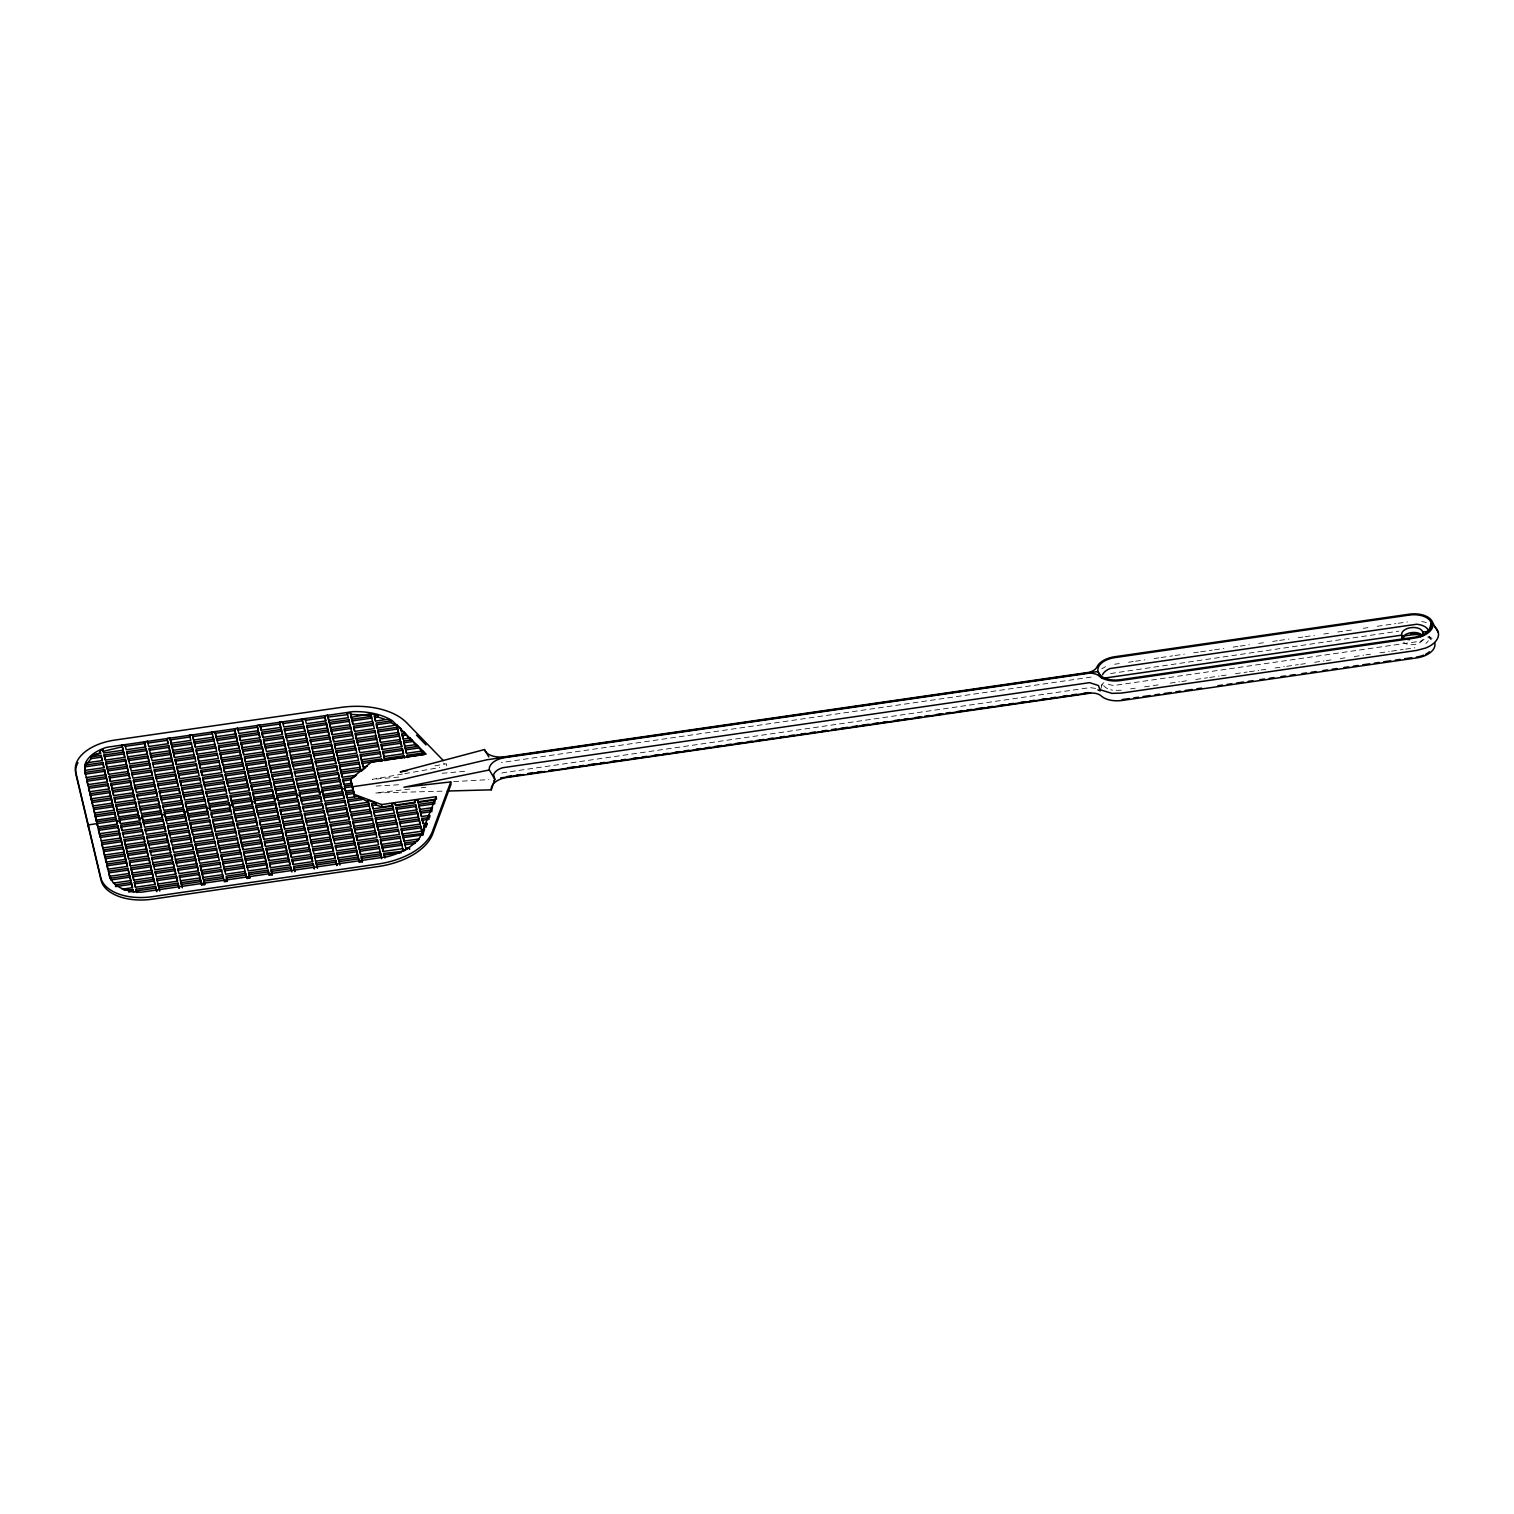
<?xml version="1.0" encoding="UTF-8"?>
<svg xmlns="http://www.w3.org/2000/svg" width="1514" height="1514" viewBox="0 0 1514 1514"><rect width="100%" height="100%" fill="white"/><g stroke="black" fill="none" stroke-linecap="round" stroke-linejoin="round"><path stroke-width="0.75" stroke-dasharray="5 3.75" d="M1100.621 689.362L1102.608 683.401A16.332 9.349 -5.7 0 0 1108.873 689.192M1101.795 668.809L1105.561 666.633M1091.159 677.08L501.342 762.545M1110.557 673.522L1398.86 631.111M434.915 765.838L446.46 763.813L446.706 766.292L443.526 762.999M402.459 774.051L372.179 779.369L400.169 776.928M404.787 773.654L439.722 767.522M1114.645 664.23L1119.281 663.567M1128.573 662.224L1133.229 661.542M1135.557 661.221L1144.849 659.877M1154.141 658.533L1158.797 657.852M1161.124 657.511L1172.744 655.846M1175.053 655.505L1184.364 654.162M1193.657 652.818L1198.293 652.156M1200.621 651.815L1212.241 650.131M1214.569 649.79L1223.861 648.446M1233.153 647.103L1237.809 646.44M1240.136 646.1L1249.429 644.756M1258.721 643.412L1263.376 642.75M1272.668 641.406L1277.324 640.725M1279.633 640.403L1288.944 639.059M1298.236 637.716L1302.873 637.034M1305.2 636.694L1314.493 635.35M1323.804 634.025L1328.44 633.344M1337.733 632L1354.008 629.654M1363.3 628.31L1367.956 627.629M1377.248 626.285L1395.832 623.617M1398.16 623.276L1407.471 621.932M1130.58 688.87L1135.235 688.189M1144.546 686.845L1160.86 684.498M1170.19 683.136L1179.52 681.792M1181.847 681.47L1186.503 680.789M1195.833 679.445L1207.472 677.761M1209.8 677.42L1219.13 676.077M1221.457 675.736L1226.113 675.074M1235.443 673.711L1247.101 672.027M1249.429 671.705L1258.74 670.342M1261.067 670.021L1265.742 669.339M1275.053 667.996L1284.383 666.652M1286.711 666.311L1298.369 664.627M1300.696 664.286L1305.352 663.624M1314.682 662.28L1323.993 660.918M1326.321 660.596L1330.976 659.915M1340.306 658.571L1344.962 657.89M1354.292 656.546L1363.603 655.202M1365.95 654.862L1370.605 654.199M1379.916 652.837L1389.246 651.493M1391.574 651.152L1403.232 649.468M1405.56 649.146L1414.871 647.803M409.764 789.078L375.396 792.995L442.637 791.16M421.233 787.772L425.812 787.261M442.145 773.276L467.807 771.042M376.134 786.05L401.967 784.574M453.651 781.621L488.89 779.615M1121.249 690.214L1114.569 690.422A16.332 9.349 -5.7 0 1 1110.633 689.759M1095.568 688.435L1090.08 687.602L503.083 772.708A14.875 8.516 -5.7 0 0 499.809 773.995M1431.222 639.703L1429.159 636.221A16.332 9.349 -5.7 0 1 1425.98 643.374M1422.952 639.476A10.636 6.094 -5.7 0 1 1414.114 644.567A10.636 6.094 -5.7 0 1 1403.535 642.296M1108.38 684.233A16.332 9.349 -5.7 0 0 1114.077 685.463L1420.719 641.16A16.332 9.349 -5.7 0 0 1424.087 639.438M1421.76 621.573A25.833 14.78 -5.7 0 1 1426.339 622.557M1428.705 636.334A21.272 12.169 -5.7 0 1 1432.112 638.643M1427.645 637.016A19.758 11.298 -5.7 0 1 1430.787 639.154M1101.265 685.426A19.758 11.298 -5.7 0 1 1103.82 682.682"/><path stroke-width="1.5" d="M1097.877 689.873L1100.243 690.857L1098.502 685.558L1089.588 682.644L502.591 767.749A14.875 8.516 -5.7 0 0 493.564 774.865L494.813 779.256L491.312 789.835L447.273 791.027M1423.046 635.426L1422.706 632.133L1428.667 631.262L1431.298 623.333L1432.812 623.125L1438.3 632.398M85.049 767.863L85.352 765.043L102.857 762.526L104.069 767.636L84.898 770.399L85.068 772.14L84.784 765.365A36.393 20.836 -5.7 0 1 106.794 747.291L353.046 711.637A55.961 32.021 -5.7 0 1 392.296 720.702L426.115 754.086L371.498 761.996L350.699 779.085L354.333 794.396L381.604 804.559L436.221 796.648L419.984 837.28A55.961 32.021 -5.7 0 1 387.508 856.697L141.218 892.219A36.393 20.836 -5.7 0 1 112.377 881.489L109.727 876.057M425.964 825.3L423.769 825.622L423.939 827.363L426.153 827.041L426.778 823.143L423.295 823.635L422.084 818.525L428.841 817.56L429.635 815.384L421.611 816.538L420.4 811.447L431.717 809.801L432.512 807.624L419.927 809.46L418.716 804.35L434.575 802.06L435.389 799.884L418.243 802.363L417.713 800.092L414.704 800.528L414.874 802.25L395.362 805.069L395.192 803.347L392.183 803.783L392.353 805.505L381.85 807.038L376.172 804.918L372.16 805.486L371.99 803.764L376.002 803.177L376.172 804.918M407.171 770.702L400.245 771.913L484.48 749.562A18.263 10.447 -5.7 0 0 504.824 756.735L1088.736 672.386A12.169 6.964 -5.7 0 0 1097.007 666.917A21.272 12.169 -5.7 0 1 1114.683 656.754L1408.947 614.23A21.272 12.169 -5.7 0 1 1432.812 623.125A21.272 12.169 -5.7 0 1 1414.625 638.075L1120.341 680.581A21.272 12.169 -5.7 0 1 1099.164 676.039A12.169 6.964 -5.7 0 0 1088.926 673.238L505.033 757.606A18.263 10.447 -5.7 0 0 489.325 769.983L403.878 787.242L450.756 781.905L432.455 831.375A65.121 37.263 -5.7 0 1 377.705 864.097L151.911 896.723A45.609 26.098 -5.7 0 1 100.795 877.685L75.738 772.14A45.609 26.098 -5.7 0 1 114.704 740.1L340.499 707.473A65.121 37.263 -5.7 0 1 406.66 722.746L443.28 760.52M494.207 780.732L494.813 779.256L489.325 769.983M85.352 765.043L86.317 762.867L102.384 760.539L101.173 755.429L90.802 756.924L90.972 758.665L86.487 764.608L86.317 762.867M422.709 835.255L424.582 829.047L423.769 825.622M90.802 756.924L93.868 754.426L100.7 753.442L100.056 750.755L102.895 749.619L103.709 753.007L123.221 750.187L124.678 757.322M365.726 767.541L361.165 771.269L360.692 769.282L341.18 772.102L342.164 777.25M409.613 849.392L409.442 847.651L403.443 851.19L383.78 853.423L383.95 855.145L401.305 852.647M95.647 755.126L100.227 752.496L100.056 750.755M123.391 751.928L122.009 745.077L125 744.642L126.23 749.752L145.741 746.932L144.53 741.822L147.539 741.387L148.75 746.497L168.262 743.677L167.051 738.567L170.06 738.132L171.442 744.983L170.06 738.132M170.23 739.873L189.742 737.053L189.572 735.312L192.581 734.877L193.962 741.728L192.581 734.877M192.751 736.618L212.263 733.798L212.092 732.057L215.102 731.622L216.956 740.46L236.468 737.64L237.282 741.046M234.613 728.802L235.995 735.653L234.613 728.802L237.622 728.366L238.834 733.476L258.345 730.656L258.515 732.398L257.134 725.547L260.143 725.13L261.354 730.221L280.866 727.401L279.655 722.31L282.664 721.875L283.875 726.985L303.387 724.165L302.175 719.055L305.185 718.62L306.396 723.73L325.907 720.91L324.696 715.8L327.705 715.365L329.087 722.197L327.705 715.365M122.18 746.818L103.066 751.36L102.895 749.619M145.514 746.97L144.701 743.563L125.189 746.383L125 744.642M168.035 743.715L167.221 740.308L147.71 743.128L147.539 741.387M215.102 731.622L215.272 733.363L234.784 730.543M257.304 727.288L237.793 730.108L237.622 728.366M260.143 725.13L260.313 726.852L279.825 724.033L281.036 729.142M303.16 724.184L302.346 720.778L282.834 723.597L282.664 721.875M325.68 720.929L324.867 717.522L305.355 720.342L305.185 718.62M327.876 717.106L347.482 714.627L347.293 712.886L350.34 712.621L351.608 718.942L350.34 712.621M171.271 743.242L190.783 740.422L189.572 735.312M193.792 739.986L213.304 737.167L213.474 738.908L212.092 732.057M216.313 736.731L235.824 733.912M328.917 720.475L348.428 717.655M351.437 717.22L370.816 713.794L378.027 715.422L378.216 717.163L384.518 719.112M104.163 754.994L123.694 752.174L124.905 757.284L105.393 760.104L104.163 754.994L105.393 760.104M126.684 751.739L146.215 748.919L147.426 754.029L127.914 756.849L128.084 758.59L126.684 751.739L126.873 753.48L146.385 750.66L147.199 754.067M168.906 747.405L149.394 750.225L149.224 748.484L168.735 745.664L170.117 752.515L168.735 745.664M171.744 745.229L191.256 742.409L192.638 749.26L192.467 747.519L172.956 750.338L171.744 745.229L173.126 752.079L172.956 750.338M194.265 741.974L213.777 739.154L215.158 746.005L214.988 744.263L195.476 747.083L194.265 741.974L195.23 747.121M236.298 735.899L216.786 738.718L217.997 743.828L237.509 741.008L236.298 735.899L236.468 737.64M239.307 735.463L258.818 732.644L260.03 737.753L240.518 740.573L239.307 735.463L240.291 740.611M261.827 732.208L281.339 729.388L282.55 734.498L263.039 737.318L261.827 732.208L262.811 737.356M284.348 728.953L303.86 726.133L305.071 731.243L285.559 734.063L285.73 735.804L284.348 728.953L284.518 730.694L304.03 727.874L304.844 731.281M326.551 724.619L307.039 727.439L306.869 725.717L326.381 722.897L327.762 729.729L326.381 722.897M329.39 722.462L348.901 719.642L350.283 726.474L350.113 724.733L330.601 727.553L329.39 722.462L330.771 729.294L330.601 727.553M371.422 716.387L351.91 719.207L353.122 724.317L372.633 721.497L372.804 723.219L371.422 716.387L371.592 718.109L352.081 720.929L352.894 724.335M375.415 721.08L374.431 715.952L378.027 715.422M90.972 758.665L101.343 757.17L102.157 760.558M104.352 756.735L123.864 753.915M171.915 746.97L191.426 744.15L191.256 742.409M194.435 743.715L213.947 740.895L213.777 739.154M239.477 737.204L258.989 734.385L259.802 737.791M261.998 733.949L281.509 731.13L282.323 734.536M329.56 724.184L349.072 721.364L348.901 719.642M374.601 717.693L378.216 717.163M169.947 750.774L150.435 753.594L150.605 755.335L149.224 748.484M327.592 727.988L308.08 730.808L308.25 732.549L306.869 725.717M105.848 762.091L107.248 768.923L105.848 762.091L125.378 759.271L126.76 766.103L125.378 759.271M128.387 758.836L147.899 756.016L149.11 761.126L129.598 763.945L128.387 758.836L128.558 760.577L148.069 757.757L149.28 762.848M170.59 754.502L151.078 757.322L150.908 755.581L170.42 752.761L171.801 759.612L170.42 752.761M173.429 752.326L192.94 749.506L194.322 756.357L194.152 754.615L174.64 757.435L173.429 752.326L174.394 757.473M215.461 746.251L195.949 749.07L197.161 754.18L216.672 751.36L215.461 746.251L215.631 747.992L196.12 750.812L196.934 754.218M237.982 742.996L218.47 745.815L219.681 750.925L239.193 748.105L237.982 742.996L238.966 748.143M240.991 742.56L260.503 739.74L261.714 744.85L242.202 747.67L240.991 742.56L242.372 749.411L242.202 747.67M263.512 739.305L264.893 746.156L263.512 739.305L283.023 736.485L284.405 743.336L283.023 736.485M305.714 734.971L286.203 737.791L286.032 736.05L305.544 733.23L306.926 740.081L305.544 733.23M308.553 732.795L328.065 729.975L329.276 735.085L309.764 737.905L308.553 732.795L308.724 734.536L328.235 731.716L329.446 736.826M331.074 729.54L350.586 726.72L351.967 733.571L351.797 731.83L332.285 734.65L331.074 729.54L332.058 734.687M353.595 726.304L373.106 723.484L374.318 728.575L354.806 731.394L353.595 726.304L354.579 731.432M395.476 725.528L391.388 722.594L391.218 720.853L376.115 723.049L377.327 728.139L396.763 724.96L400.718 728.556L401.532 731.981L403.727 731.678L410.143 739.835L409.972 738.113L403.216 739.078L402.005 733.968L405.487 733.476M85.522 766.784L103.028 764.248L103.841 767.655M106.037 763.813L125.548 760.993M173.599 754.067L193.111 751.247L192.94 749.506M238.152 744.737L218.641 747.556L219.454 750.963M241.161 744.301L260.673 741.482L261.487 744.888M263.682 741.046L283.194 738.226M331.244 731.281L350.756 728.461L350.586 726.72M353.765 728.026L373.277 725.206L373.106 723.484M391.388 722.594L376.286 724.771L377.1 728.177M107.078 767.201L126.589 764.381M171.631 757.871L152.119 760.69L150.908 755.581M264.723 744.415L284.235 741.595M306.755 738.34L287.244 741.16L286.032 736.05M104.542 769.604L85.011 772.424L85.2 774.165L104.712 771.345L105.923 776.455L104.542 769.604L104.712 771.345M108.516 774.316L107.551 769.188L127.062 766.368L128.444 773.2L127.062 766.368M130.072 765.933L149.583 763.113L150.794 768.204L131.283 771.042L130.072 765.933L130.242 767.655L149.754 764.835L150.567 768.241M152.592 762.678L172.104 759.858L173.315 764.967L153.803 767.787L152.592 762.678L152.763 764.4L172.274 761.58L173.088 764.986M175.113 759.422L194.625 756.603L195.836 761.712L176.324 764.532L175.113 759.422L176.078 764.551M197.634 756.167L217.145 753.347L218.357 758.457L198.845 761.277L197.634 756.167L199.015 762.999L198.845 761.277M220.155 752.912L221.536 759.763L220.155 752.912L239.666 750.092L241.048 756.943L239.666 750.092M243.659 754.805L242.675 749.657L262.187 746.837L263.568 753.688L262.187 746.837M284.878 745.323L265.366 748.143L265.196 746.402L284.708 743.582L286.089 750.433L284.708 743.582M287.717 743.147L307.228 740.327L308.44 745.437L288.928 748.257L287.717 743.147L287.887 744.888L307.399 742.068L308.213 745.475M310.238 739.892L329.749 737.072L330.96 742.182L311.449 745.002L310.238 739.892L310.408 741.633L329.92 738.813L330.733 742.22M332.758 736.637L352.27 733.817L353.481 738.927L333.969 741.746L332.758 736.637L333.742 741.784M355.279 733.382L356.661 740.232L355.279 733.382L374.791 730.562L376.191 737.413M377.8 730.127L379.181 736.977L377.8 730.127L397.311 727.307L398.712 734.158L397.311 727.307M107.721 770.91L127.233 768.09M175.283 761.163L194.795 758.344L194.625 756.603M197.804 757.908L217.316 755.089L217.145 753.347M220.325 754.653L239.837 751.833M242.846 751.398L262.357 748.578M332.929 738.378L352.44 735.558L352.27 733.817M355.449 735.123L374.961 732.303L374.791 730.562M377.97 731.868L397.482 729.048M86.241 777.534L105.753 774.714M128.274 771.459L108.762 774.279L107.551 769.188M221.366 758.022L240.877 755.202M263.398 751.947L243.886 754.767L242.675 749.657M285.919 748.692L266.407 751.512L265.196 746.402M356.49 738.491L376.002 735.672M379.011 735.236L398.523 732.416M87.926 784.631L107.437 781.811L106.226 776.701L86.695 779.521L87.68 784.668M109.235 776.266L128.747 773.446L129.958 778.556L110.446 781.375L109.235 776.266L110.2 781.413M131.756 773.011L151.268 770.191L152.479 775.3L132.967 778.12L131.756 773.011L131.926 774.752L151.438 771.932L152.252 775.338M174.772 772.083L173.959 768.677L154.447 771.497L154.277 769.774L173.788 766.955L174.999 772.045L155.488 774.865L156.131 778.593L175.643 775.774L176.854 780.883L175.473 774.033L155.961 776.852L157.172 781.962L176.684 779.142M176.797 766.519L178.179 773.351L176.797 766.519L196.309 763.699L197.691 770.531M199.318 763.264L218.83 760.444L220.211 767.276L220.041 765.554L200.529 768.374L199.318 763.264L200.302 768.393M222.823 765.138L221.839 760.009L241.351 757.189L242.732 764.021L241.351 757.189M263.871 753.934L244.36 756.754L245.571 761.864L265.082 759.044L263.871 753.934L264.855 759.082M266.88 753.499L286.392 750.679L287.603 755.789L268.092 758.609L266.88 753.499L267.864 758.646M289.401 750.244L308.913 747.424L310.124 752.534L290.612 755.354L290.783 757.095L289.401 750.244L289.571 751.985L309.083 749.165L309.897 752.572M332.815 751.02L331.604 745.91L312.092 748.73L311.922 746.989L331.434 744.169L334.499 758.117L333.118 751.266L313.606 754.086L313.777 755.827L333.288 753.007M334.443 743.734L353.954 740.914L355.336 747.765L355.165 746.024L335.654 748.843L334.443 743.734L335.427 748.881M357.947 745.626L356.963 740.478L376.475 737.659L377.875 744.51M380.468 742.371L379.484 737.223L398.996 734.404L400.396 741.254L398.996 734.404M86.885 781.262L106.396 778.442L107.21 781.849M109.405 778.007L128.917 775.187L129.731 778.593M176.968 768.241L196.479 765.422L196.309 763.699M199.488 764.986L219 762.167L218.83 760.444M222.009 761.75L241.521 758.93M264.042 755.675L244.53 758.495L245.344 761.902M267.051 755.24L286.562 752.42L287.376 755.827M334.613 745.475L354.125 742.655L353.954 740.914M357.134 742.22L376.645 739.4L376.475 737.659M379.654 738.964L399.166 736.145M402.175 735.709L405.657 735.217M178.009 771.61L197.52 768.79M242.562 762.299L223.05 765.119L221.839 760.009M332.645 749.279L313.133 752.098L313.303 753.84L311.922 746.989M377.686 742.768L358.175 745.588L356.963 740.478M400.207 739.513L380.695 742.333L379.484 737.223M88.399 786.618L107.91 783.798L109.122 788.908L89.61 791.727M112.301 790.213L110.919 783.363L130.431 780.543L131.813 787.394M153.122 779.029L133.611 781.849L133.44 780.107L152.952 777.288L154.333 784.138L152.952 777.288M178.482 773.597L197.993 770.777L199.205 775.887L179.693 778.707L178.482 773.597L179.466 778.745M201.002 770.361L220.514 767.541L221.725 772.632L202.214 775.452L201.002 770.361L201.987 775.49M223.523 767.106L243.035 764.286L244.246 769.377L224.734 772.197L223.523 767.106L224.507 772.235M246.044 763.851L265.556 761.031L266.767 766.141L247.255 768.961L246.044 763.851L247.425 770.683L247.255 768.961M268.565 760.596L269.946 767.428L268.565 760.596L288.076 757.776L291.142 771.705M311.979 761.353L310.767 756.262L291.256 759.082L291.085 757.341L310.597 754.521L313.663 768.45L312.281 761.618L292.77 764.438L293.981 769.547L313.493 766.727M336.127 750.83L355.639 748.011L356.85 753.12L337.338 755.94L336.127 750.83L337.111 755.978M358.648 747.575L378.159 744.756L379.371 749.865L359.859 752.685L358.648 747.575L358.818 749.316L378.33 746.497L378.159 744.756M381.168 744.32L400.68 741.5L401.891 746.61L382.38 749.43L381.168 744.32L382.153 749.468M403.689 741.065L411.713 739.911L416.388 746.27L416.218 744.547L404.9 746.175L403.689 741.065L405.071 747.916L404.9 746.175M108.894 788.945L108.081 785.539L88.569 788.359L89.364 791.765M111.09 785.104L130.601 782.284L131.415 785.69L112.131 788.472L110.919 783.363M178.652 775.338L198.164 772.519L197.993 770.777M201.173 772.083L220.684 769.263L220.514 767.541M223.694 768.828L243.205 766.008L244.019 769.415M246.214 765.573L265.726 762.753L266.54 766.16M268.735 762.318L288.247 759.498L289.458 764.608M336.297 752.572L355.809 749.752L355.639 748.011M381.339 746.061L400.85 743.242L401.664 746.648M403.86 742.806L411.884 741.652M154.163 782.397L134.651 785.217L135.295 788.945L154.806 786.126L156.018 791.235L154.636 784.384L135.125 787.204L136.336 792.314L155.847 789.494M269.776 765.706L289.288 762.886M311.808 759.631L292.297 762.45L292.467 764.173L291.085 757.341M334.329 756.375L314.817 759.195L313.606 754.086M109.595 790.895L110.976 797.746L109.595 790.895L90.083 793.714L91.465 800.565M132.115 787.64L112.604 790.459L113.815 795.569L133.327 792.749L133.497 794.49L132.115 787.64L133.327 792.749M157.645 783.949L177.157 781.129L178.368 786.239L158.856 789.059L157.645 783.949L157.816 785.69L177.327 782.87L178.141 786.277M180.166 780.694L199.678 777.874L200.889 782.984L181.377 785.804L180.166 780.694L181.15 785.842M202.687 777.439L222.198 774.619L223.41 779.729L203.898 782.549L202.687 777.439L204.068 784.29L203.898 782.549M225.208 774.184L226.589 781.035L225.208 774.184L244.719 771.364L246.101 778.215L244.719 771.364M247.728 770.929L249.11 777.78L247.728 770.929L267.24 768.109L270.306 782.057M271.233 772.821L270.249 767.693L289.761 764.873L292.429 777.098M315.291 761.182L334.802 758.363L336.013 763.472L316.502 766.292L315.291 761.182L315.461 762.905L334.973 760.085L335.786 763.491M337.811 757.927L357.323 755.108L358.534 760.217L339.022 763.037L337.811 757.927L338.795 763.056M360.332 754.672L379.844 751.852L381.055 756.962L361.543 759.782L360.332 754.672L361.714 761.504L361.543 759.782M382.853 751.417L402.364 748.597L403.576 753.707L384.064 756.527L382.853 751.417L384.234 758.268M405.373 748.162L417.959 746.345L422.614 752.723L422.444 750.982L406.585 753.272L405.373 748.162L406.358 753.31M90.253 795.456L109.765 792.636M112.131 788.472L112.774 792.201L132.286 789.381M180.336 782.435L199.848 779.615L199.678 777.874M202.857 779.18L222.369 776.36L222.198 774.619M225.378 775.925L244.89 773.105M247.899 772.67L267.41 769.85L268.621 774.96M270.419 769.415L289.931 766.595M292.94 766.16L312.452 763.34M337.982 759.668L357.493 756.849L357.323 755.108M360.502 756.413L380.014 753.594L379.844 751.852M383.023 753.158L402.554 750.338L403.349 753.745M405.544 749.903L418.129 748.086M110.806 796.004L91.294 798.824L92.733 805.94M226.419 779.294L245.93 776.474M248.939 776.039L268.451 773.219M290.972 769.964L271.46 772.783L270.249 767.693M91.767 800.811L111.279 797.992L112.661 804.823L111.279 797.992M114.288 797.556L133.8 794.736L135.011 799.846L115.499 802.666L114.288 797.556L115.253 802.704M156.32 791.481L136.809 794.301L138.02 799.411L157.532 796.591L156.32 791.481L157.305 796.629M159.33 791.046L178.841 788.226L180.052 793.336L160.541 796.156L160.711 797.897L159.33 791.046L159.5 792.787L179.012 789.967L179.825 793.374M181.85 787.791L201.362 784.971L202.744 791.822L202.573 790.081L183.062 792.901L181.85 787.791L183.232 794.642L183.062 792.901M204.371 784.536L223.883 781.716L225.264 788.567L225.094 786.826L205.582 789.646L204.371 784.536L204.541 786.277L224.053 783.457L223.883 781.716M227.876 786.428L226.892 781.281L246.403 778.461L249.072 790.705M250.397 783.173L249.413 778.026L268.924 775.206L271.593 787.45M271.933 774.771L291.445 771.951L292.656 777.061L273.145 779.88L271.933 774.771L272.917 779.918M314.136 770.437L294.624 773.257L294.454 771.515L313.966 768.696L315.347 775.547L313.966 768.696M316.975 768.279L336.487 765.459L337.698 770.55L318.186 773.37L318.356 775.111L316.975 768.279L317.145 770.001L336.657 767.182L337.471 770.588M339.496 765.024L359.007 762.204L360.408 769.036L360.218 767.295L340.707 770.115L339.496 765.024L339.666 766.746L359.178 763.927L359.007 762.204M363 766.898L362.016 761.769L381.528 758.949L382.077 761.22M404.598 757.965L404.049 755.694L384.537 758.514L385.067 760.785M407.058 755.259L424.204 752.78L424.374 754.521L407.228 757L407.058 755.259L407.607 757.53M91.938 802.552L111.449 799.733M114.458 799.297L133.97 796.478L134.784 799.884M136.979 796.042L156.491 793.222M182.021 789.532L201.532 786.712L201.362 784.971M227.062 783.022L246.574 780.202L247.785 785.312M249.583 779.767L269.095 776.947M272.104 776.512L291.615 773.692M362.187 763.491L381.698 760.671L381.528 758.949M92.979 805.921L112.49 803.101M247.615 783.571L228.103 786.391L226.892 781.281M270.135 780.316L250.624 783.135L249.413 778.026M315.177 773.805L295.665 776.625L294.454 771.515M367.24 766.292L363.228 766.879L362.016 761.769M94.663 813.018L114.175 810.198L112.963 805.088L93.452 807.908L94.417 813.037M115.972 804.653L135.484 801.833L136.695 806.943L117.184 809.763L115.972 804.653L117.354 811.485L117.184 809.763M158.175 800.319L138.663 803.139L138.493 801.398L158.005 798.578L159.386 805.41L158.005 798.578M180.696 797.064L161.184 799.884L161.014 798.143L180.526 795.323L181.907 802.155L180.526 795.323M183.535 794.888L203.046 792.068L204.428 798.919L204.258 797.178L184.746 799.998L183.535 794.888L183.705 796.629L203.217 793.809L203.046 792.068M206.055 791.633L225.567 788.813L226.778 793.923L207.267 796.743L206.055 791.633L207.04 796.78M228.576 788.378L248.088 785.558L249.299 790.668L229.787 793.487L228.576 788.378L228.746 790.119L248.258 787.299M251.097 785.123L270.609 782.303L271.82 787.412L252.308 790.232L251.097 785.123L252.081 790.27M273.618 781.867L293.129 779.048L294.341 784.157L274.829 786.977L273.618 781.867L274.999 788.718L274.829 786.977M315.82 777.534L296.309 780.353L296.138 778.612L315.65 775.793L317.032 782.643L315.65 775.793M338.341 774.279L318.829 777.098L318.659 775.357L338.171 772.537L339.571 779.388L338.171 772.537M93.622 809.63L113.134 806.811L113.947 810.217M116.143 806.375L135.654 803.556L136.468 806.962M206.226 793.374L225.737 790.554L225.567 788.813M251.267 786.864L270.779 784.044M273.788 783.609L293.3 780.789L294.113 784.195M341.35 773.843L360.862 771.023L360.692 769.282M159.216 803.688L139.704 806.508L139.875 808.23L138.493 801.398M181.737 800.433L162.225 803.253L161.014 798.143M316.861 780.902L297.35 783.722L297.52 785.463L296.138 778.612M339.382 777.647L319.87 780.467L318.659 775.357M114.648 812.166L95.136 814.986L95.306 816.727L96.517 821.837L96.347 820.096L115.859 817.276L114.648 812.166L115.632 817.314M118.622 816.879L117.657 811.75L137.168 808.93L138.55 815.762L137.168 808.93M159.859 807.397L140.348 810.217L140.177 808.495L159.689 805.675L161.071 812.507L159.689 805.675M162.698 805.24L182.21 802.42L183.421 807.53L163.909 810.35L162.698 805.24L162.869 806.962L182.38 804.142L183.194 807.549M204.731 799.165L185.219 801.985L186.43 807.094L205.942 804.275L204.731 799.165L204.901 800.906L185.389 803.726L186.203 807.113M207.74 798.73L227.251 795.91L228.463 801.02L208.951 803.839L207.74 798.73L208.724 803.877M230.26 795.475L231.642 802.325L230.26 795.475L249.772 792.655L252.176 803.745L252.005 802.023L254.995 801.587L255.166 803.328L254.39 799.032L273.92 796.213L275.132 801.322L255.601 804.142L254.39 799.032M252.781 792.219L254.163 799.07L252.781 792.219L272.293 789.4L273.674 796.25L272.293 789.4M275.302 788.964L294.814 786.144L296.025 791.254L276.513 794.074L275.302 788.964L276.286 794.112M317.505 784.631L297.993 787.45L297.823 785.709L317.334 782.889L318.735 789.74L317.334 782.889M320.343 782.454L339.855 779.634L341.066 784.744L321.555 787.564L320.343 782.454L320.514 784.195L340.025 781.375L340.839 784.782M343.848 784.347L342.864 779.199L353.368 777.685L356.415 775.187L342.391 777.212L341.18 772.102M95.306 816.727L114.818 813.907M117.827 813.472L137.339 810.652M207.91 800.471L227.422 797.651L227.251 795.91M230.431 797.216L249.942 794.396L250.756 797.802M252.952 793.961L272.463 791.141M275.472 790.705L294.984 787.886L295.798 791.292M343.035 780.94L351.437 779.729M138.38 814.021L118.868 816.841L117.657 811.75M160.9 810.766L141.389 813.586L140.177 808.495M231.472 800.584L250.983 797.764M253.992 797.329L273.504 794.509M318.546 787.999L299.034 790.819L297.823 785.709M97.956 826.909L117.467 824.089L116.256 818.979L96.745 821.799L97.521 826.095L97.275 823.616M119.265 818.544L138.777 815.724L140.007 820.834L120.477 823.654L119.265 818.544L120.041 822.84L119.871 821.099L116.862 821.534L117.051 823.275L116.256 818.979M141.786 815.289L161.298 812.469L162.528 817.579L142.997 820.399L141.786 815.289L141.956 817.03L161.487 814.21L162.093 816.765L161.922 815.024L164.912 814.589L165.083 816.33M187.604 813.075L187.433 811.353L184.443 811.769L184.613 813.51L184.008 810.955L164.477 813.775L164.307 812.053L183.837 809.233L185.219 816.065M186.828 808.798L188.209 815.63L186.828 808.798L206.358 805.978L209.178 817.882L189.666 820.702L188.455 815.592L207.967 812.772M228.879 802.723L229.049 804.445L209.519 807.265L209.348 805.543L228.879 802.723L231.699 814.627L212.187 817.446L210.976 812.356L230.488 809.536M231.869 802.288L251.4 799.468L252.611 804.577L233.08 807.397L231.869 802.288L232.645 806.565L232.475 804.842L229.485 805.278L229.655 807M276.911 795.777L296.441 792.957L297.652 798.067L278.122 800.887L276.911 795.777L277.705 800.073L277.516 798.332L274.526 798.767L274.696 800.509L273.92 796.213M299.431 792.522L318.962 789.702L320.173 794.812L300.643 797.632L299.431 792.522L299.621 794.263L319.132 791.443L319.738 793.998L319.568 792.257L322.558 791.822L322.747 793.563M345.268 790.308L345.078 788.567L342.088 789.002L342.259 790.743L341.653 788.188L322.141 791.008L321.952 789.267L341.483 786.447L342.864 793.298M345.873 792.863L344.473 786.012L351.986 784.933M116.446 820.72L88.266 824.922L88.512 827.401M119.436 820.285L138.966 817.465L139.572 820.02L139.383 818.279L142.392 817.844L142.562 819.585M186.998 810.52L206.529 807.7L206.358 805.978M232.039 804.029L251.57 801.209M254.56 800.774L274.091 797.954M277.081 797.518L296.612 794.699L297.217 797.253L297.047 795.512L300.037 795.077L300.226 796.818M344.662 787.753L352.156 786.674L353.368 791.765M1102.116 678.442L1401.699 635.161L1402.021 638.473M1401.794 636.277L1411.143 634.934A19.758 11.298 -5.7 0 1 1423.576 635.502M185.049 814.324L165.518 817.144L165.688 818.885M188.039 813.889L207.569 811.069L208.137 814.513L188.625 817.333L188.455 815.592M342.694 791.557L323.163 794.377L323.353 796.118M344.473 786.012L345.703 791.122L353.197 790.043L354.579 796.875L354.333 794.396M117.884 825.792L98.353 828.612L98.542 830.353L99.754 835.463L99.583 833.722L119.095 830.902L119.265 832.643L117.884 825.792L119.095 830.902M120.893 825.357L140.405 822.537L141.616 827.647L122.104 830.467L120.893 825.357L121.858 830.505M163.096 821.023L143.584 823.843L143.414 822.102L162.925 819.282L164.307 826.133L162.925 819.282M164.307 812.053L167.146 823.957L186.657 821.137L185.446 816.027L165.934 818.847L166.105 820.588L185.616 817.768L186.43 821.175M233.497 809.101L234.878 815.932L233.497 809.101L253.008 806.281L256.074 820.209L255.904 818.468L254.693 813.359L235.181 816.178L236.165 821.326M256.017 805.845L257.399 812.677L256.017 805.845L275.529 803.026L276.911 809.858L275.529 803.026M298.22 801.493L278.708 804.312L278.538 802.59L298.05 799.771L299.431 806.602L298.05 799.771M301.059 799.335L320.571 796.515L321.782 801.625L302.27 804.445L301.059 799.335L301.229 801.076L320.741 798.257L321.555 801.644M321.952 789.267L324.791 801.19L344.303 798.37L343.091 793.26L323.58 796.08L323.75 797.821L343.262 795.001L344.075 798.408M353.614 791.746L346.1 792.825L347.312 797.935L357.815 796.421L368.224 801.947L368.034 800.225L376.002 803.177M98.542 830.353L118.054 827.533M121.063 827.098L140.575 824.278L141.389 827.685M233.667 810.823L253.179 808.003L253.992 811.409M256.188 807.568L275.699 804.748M345.703 791.122L346.271 794.566L353.784 793.468M164.137 824.392L144.625 827.212L143.414 822.102M234.708 814.191L254.22 811.372M257.229 810.955L276.74 808.135M299.261 804.88L279.749 807.7L278.538 802.59M506.793 776.587L511.467 775.906M516.142 775.244L520.816 774.562M527.818 773.54L532.493 772.878M537.167 772.197L541.842 771.515M548.844 770.512L553.518 769.831M567.523 767.806L574.525 766.803M579.2 766.122L583.874 765.441M588.549 764.778L595.551 763.756M600.225 763.094L604.9 762.413M611.902 761.41L616.577 760.728M621.251 760.047L625.925 759.385M632.928 758.363L637.602 757.681M642.277 757.019L646.932 756.338M653.953 755.335L658.609 754.653M663.283 753.972L667.958 753.31M674.96 752.288L679.635 751.606M684.309 750.944L688.984 750.263M695.986 749.26L700.66 748.578M705.335 747.897L710.009 747.235M714.665 746.553L721.686 745.531M726.341 744.869L731.016 744.188M735.69 743.525L742.693 742.503M747.367 741.822L752.042 741.16M756.716 740.478L763.718 739.475M768.393 738.794L773.067 738.113M780.07 737.11L784.744 736.429M789.419 735.747L794.093 735.085M801.095 734.063L805.77 733.401M810.425 732.719L815.1 732.038M822.121 731.035L826.776 730.354M831.451 729.672L836.125 729.01M840.8 728.329L847.802 727.326M852.477 726.644L857.151 725.963M861.826 725.301L868.828 724.279M873.502 723.616L878.158 722.935M882.832 722.254L887.507 721.591M894.509 720.569L899.184 719.888M903.858 719.226L908.532 718.544M915.535 717.541L920.209 716.86M924.884 716.179L929.558 715.516M936.56 714.494L941.235 713.813M945.909 713.151L950.565 712.469M957.586 711.466L962.242 710.785M966.916 710.104L971.591 709.441M976.265 708.76L983.267 707.757M987.942 707.076L992.616 706.395M999.619 705.392L1004.293 704.71M1008.967 704.029L1013.642 703.367M1020.644 702.345L1025.319 701.682M1029.974 701.001L1034.649 700.32M1041.67 699.317L1046.325 698.635M1051 697.954L1055.674 697.292M1062.677 696.27L1067.351 695.607M1072.026 694.926L1076.7 694.245M1083.702 693.242L1088.377 692.56M119.568 832.889L100.056 835.709L100.227 837.45L119.738 834.63L120.95 839.74L119.568 832.889L119.738 834.63M122.577 832.454L142.089 829.634L143.3 834.744L123.788 837.564L122.577 832.454L122.748 834.195L142.259 831.375L143.073 834.782M145.098 829.199L164.61 826.379L165.821 831.489L146.309 834.309L145.098 829.199L145.268 830.94L164.78 828.12L165.594 831.527M167.619 825.944L187.13 823.124L188.342 828.234L168.83 831.054L169 832.795L167.619 825.944L167.789 827.685L187.301 824.865L188.115 828.272M190.139 822.689L191.521 829.54L190.139 822.689L209.651 819.869L211.033 826.72M212.66 819.434L214.042 826.284L212.66 819.434L232.172 816.614L233.553 823.465M277.384 811.845L257.872 814.664L257.702 812.923L277.213 810.104L278.595 816.954L277.213 810.104M280.222 809.687L299.734 806.867L300.945 811.958L281.434 814.778L280.222 809.687L281.207 814.816M302.743 806.432L322.255 803.612L323.466 808.722L303.954 811.542L302.743 806.432L302.914 808.154L322.425 805.334L323.239 808.741M345.76 805.486L344.946 802.079L325.434 804.899L325.264 803.177L344.776 800.357L345.987 805.467L326.475 808.287L327.119 811.996L346.63 809.176L347.842 814.286L346.46 807.454L326.948 810.274L328.16 815.365L347.671 812.545M349.166 806.754L347.785 799.922L361.789 797.897M500.585 777.931L524.014 774.543M528.689 773.862L545.078 771.497M549.752 770.834L828.385 730.581M833.06 729.899L922.026 717.049M926.719 716.368L943.108 714.002M947.783 713.321L1090.61 692.693M190.31 824.43L209.821 821.61L209.651 819.869M212.831 821.175L232.342 818.355L232.172 816.614M235.351 817.92L254.863 815.1M280.393 811.409L299.904 808.59L300.718 811.996M347.955 801.663L361.978 799.638M101.268 840.819L120.779 837.999M191.351 827.798L210.862 824.979L211.506 828.707L191.994 831.527L191.824 829.786L211.335 826.966L212.717 833.817M213.871 824.543L233.383 821.724L234.027 825.452L214.515 828.272L214.345 826.53L233.856 823.711L235.238 830.561L235.067 828.82L215.556 831.64L214.345 826.53M255.904 818.468L236.392 821.288L235.181 816.178M278.425 815.213L258.913 818.033L257.702 812.923M347.785 799.922L348.996 805.032L368.508 802.212L368.697 803.934L368.034 800.225M102.952 847.916L122.464 845.096L121.252 839.986L101.741 842.806L102.706 847.954M124.262 839.551L143.773 836.731L144.984 841.841L125.473 844.661L124.262 839.551L125.643 846.402L125.473 844.661M166.464 835.217L146.953 838.037L146.782 836.296L166.294 833.476L167.675 840.327L166.294 833.476M169.303 833.041L188.815 830.221L190.026 835.331L170.514 838.15L169.303 833.041L169.473 834.782L188.985 831.962L190.196 837.072M236.865 823.275L256.377 820.456L257.588 825.565L238.077 828.385L236.865 823.275L237.849 828.423M278.898 817.2L259.386 820.02L260.597 825.13L280.109 822.31L278.898 817.2L279.882 822.348M281.907 816.765L301.418 813.945L302.63 819.055L283.118 821.875L281.907 816.765L283.288 823.616L283.118 821.875M324.11 812.431L304.598 815.251L304.428 813.51L323.939 810.69L325.321 817.541L323.939 810.69M368.981 804.199L349.469 807.019L350.68 812.11L370.192 809.29L370.381 811.031L368.981 804.199L369.151 805.921L349.639 808.741L348.996 805.032M101.911 844.547L121.423 841.727L122.237 845.115M124.432 841.292L143.944 838.472L144.757 841.879M237.036 825.016L256.547 822.197L257.361 825.603M279.068 818.942L259.556 821.761L260.37 825.168M282.077 818.506L301.589 815.686L302.403 819.093M1122.12 699.582L1129.122 698.579M1133.797 697.897L1138.471 697.216M1143.127 696.554L1150.148 695.532M1154.804 694.85L1159.478 694.188M1164.152 693.507L1171.155 692.504M1175.829 691.822L1180.504 691.141M1185.178 690.479L1192.18 689.457M1196.855 688.794L1201.529 688.113M1217.881 685.747L1222.536 685.066M1227.211 684.404L1231.885 683.722M1236.56 683.041L1243.562 682.038M1248.236 681.357L1252.911 680.694M1259.913 679.672L1264.587 679.01M1269.262 678.329L1273.917 677.647M1280.939 676.644L1285.594 675.963M1290.269 675.282L1294.943 674.619M1301.945 673.598L1306.62 672.935M1311.294 672.254L1315.969 671.573M1322.971 670.57L1327.646 669.888M1332.32 669.207L1336.994 668.545M1343.997 667.523L1348.671 666.86M1353.327 666.179L1358.001 665.498M1362.676 664.835L1369.678 663.813M1374.352 663.151L1379.027 662.47M1383.701 661.788L1390.704 660.785M1395.378 660.104L1400.053 659.423M1404.708 658.76L1411.729 657.738M417.713 800.092L417.883 801.833L436.467 799.146L436.221 796.648M167.505 838.586L147.994 841.406L148.164 843.147L146.782 836.296M325.15 815.8L305.639 818.62L306.282 822.348L325.794 819.528L327.005 824.638L325.624 817.787L306.112 820.607L307.323 825.717L326.835 822.897M122.937 847.083L103.425 849.903L103.595 851.625L104.807 856.735L104.636 855.013L124.148 852.193L124.318 853.915L122.937 847.083L124.148 852.193M125.946 846.648L127.327 853.48L125.946 846.648L145.458 843.828L146.839 850.66L145.458 843.828M169.36 847.405L168.149 842.314L148.637 845.134L148.467 843.393L167.978 840.573L170.647 852.798M170.987 840.138L190.499 837.318L191.71 842.427L172.199 845.247L170.987 840.138L171.158 841.879L190.669 839.059L191.483 842.465M193.508 836.882L213.02 834.063L214.231 839.172L194.719 841.992L193.508 836.882L194.492 842.03M216.029 833.627L235.541 830.808L236.752 835.917L217.24 838.737L216.029 833.627L217.013 838.775M238.55 830.372L258.061 827.552L259.273 832.662L239.761 835.482L238.55 830.372L239.931 837.223L239.761 835.482M261.07 827.117L262.452 833.968L261.07 827.117L280.582 824.297L281.964 831.148L280.582 824.297M284.575 829.01L283.591 823.862L303.103 821.042L304.484 827.893L303.103 821.042M328.633 817.352L348.144 814.532L349.356 819.642L329.844 822.462L328.633 817.352L328.803 819.093L348.315 816.273L349.128 819.68M351.153 814.097L370.665 811.277L371.876 816.387L352.365 819.206L351.153 814.097L351.324 815.838L370.835 813.018L370.665 811.277M373.674 810.861L393.186 808.041L394.397 813.132L374.885 815.951L373.674 810.861L374.658 815.989M396.195 807.605L415.707 804.786L416.918 809.876L397.406 812.696L396.195 807.605L397.576 814.437L397.406 812.696M103.595 851.625L123.107 848.805M126.116 848.37L145.628 845.55M193.678 838.624L213.19 835.804L212.547 832.075L193.035 834.895L191.824 829.786M216.199 835.368L235.711 832.549L235.541 830.808M238.72 832.113L258.232 829.293L259.045 832.7M261.241 828.858L280.752 826.038M283.761 825.603L303.273 822.783M373.844 812.583L393.356 809.763L393.186 808.041M396.365 809.328L415.896 806.508L416.691 809.914M418.716 804.35L418.886 806.073L434.745 803.783L434.575 802.06M127.157 851.757L146.669 848.938M169.19 845.683L149.678 848.502L148.467 843.393M262.282 832.227L281.793 829.407M304.314 826.152L284.802 828.972L283.591 823.862M105.109 856.981L124.621 854.161L126.003 861.012L124.621 854.161M127.63 853.745L147.142 850.925L148.353 856.016L128.841 858.835L127.63 853.745L128.595 858.873M150.151 850.49L169.663 847.67L170.874 852.779L151.362 855.599L150.151 850.49L150.321 852.212L169.833 849.392M172.672 847.234L192.183 844.415L193.395 849.524L173.883 852.344L172.672 847.234L172.842 848.957L192.354 846.137L193.167 849.543M195.192 843.979L214.704 841.159L215.915 846.269L196.404 849.089L195.192 843.979L196.574 850.811L196.404 849.089M217.713 840.724L219.095 847.556L217.713 840.724L237.225 837.904L238.606 844.736M240.234 837.469L241.615 844.32L240.234 837.469L259.746 834.649L261.127 841.5L259.746 834.649M263.739 839.362L262.755 834.214L282.266 831.394L283.648 838.245L282.266 831.394M304.787 828.139L285.275 830.959L286.487 836.069L305.998 833.249L304.787 828.139L305.771 833.287M307.796 827.704L327.308 824.884L328.519 829.994L309.007 832.814L307.796 827.704L307.967 829.445L327.478 826.625L328.292 830.032M330.317 824.449L349.829 821.629L351.04 826.739L331.528 829.558L330.317 824.449L330.487 826.19L349.999 823.37L350.813 826.776M352.838 821.194L372.349 818.374L373.75 825.225L373.561 823.484L354.049 826.303L352.838 821.194L354.219 828.044L354.049 826.303M375.358 817.938L394.87 815.119L396.271 821.97L396.081 820.228L376.57 823.048L375.358 817.938L376.74 824.789L376.57 823.048M397.879 814.683L417.391 811.864L418.602 816.973L399.09 819.793L397.879 814.683L398.863 819.831M124.791 855.902L105.28 858.722L106.075 862.128M127.801 855.467L147.312 852.647L148.126 856.053M195.363 845.72L214.874 842.901L214.704 841.159M217.884 842.465L237.395 839.645L237.225 837.904M240.404 839.21L259.916 836.39M262.925 835.955L282.437 833.135M304.957 829.88L285.446 832.7L286.26 836.107M353.008 822.935L372.52 820.115L372.349 818.374M375.529 819.68L395.059 816.86L394.87 815.119M398.05 816.424L417.58 813.605L418.791 818.714M420.4 811.447L420.57 813.169L431.887 811.542L431.717 809.801M106.321 862.091L125.832 859.271M218.924 845.834L238.436 843.014M241.445 842.579L260.957 839.759M283.478 836.504L263.966 839.324L262.755 834.214M108.005 869.187L127.517 866.368L126.305 861.258L106.794 864.078L107.759 869.225M148.826 858.003L129.315 860.823L130.526 865.932L150.037 863.112L148.826 858.003L149.81 863.15M151.835 857.567L171.347 854.748L172.558 859.857L153.046 862.677L153.217 864.418L151.835 857.567L152.006 859.309L171.517 856.489L172.331 859.895M194.038 853.234L174.526 856.053L174.356 854.331L193.868 851.511L195.249 858.343L193.868 851.511M196.877 851.076L216.388 848.256L217.77 855.088L217.6 853.347L198.088 856.167L196.877 851.076L197.861 856.205M219.398 847.821L238.909 845.001L240.291 851.833L240.12 850.111L220.609 852.931L219.398 847.821L219.568 849.543L239.08 846.723L238.909 845.001M241.918 844.566L261.43 841.746L262.641 846.856L243.129 849.676L241.918 844.566L242.902 849.695M264.439 841.311L283.951 838.491L285.162 843.601L265.65 846.421L264.439 841.311L265.423 846.458M286.96 838.056L306.471 835.236L307.683 840.346L288.171 843.166L286.96 838.056L288.341 844.907L288.171 843.166M329.163 833.722L309.651 836.542L309.481 834.801L328.992 831.981L330.393 838.832L328.992 831.981M351.683 830.467L332.172 833.287L332.001 831.546L351.513 828.726L352.913 835.577L351.513 828.726M354.522 828.29L374.034 825.471L375.434 832.322L375.245 830.58L355.733 833.4L354.522 828.29L355.506 833.438M377.043 825.035L396.554 822.216L397.766 827.325L378.254 830.145L377.043 825.035L378.027 830.183M399.564 821.78L419.075 818.96L420.286 824.07L400.775 826.89L399.564 821.78L399.734 823.521L419.264 820.702L420.059 824.108M106.964 865.819L126.476 862.999L127.29 866.405M148.997 859.744L129.485 862.564L130.299 865.97M197.047 852.798L216.559 849.979L216.388 848.256M242.089 846.307L261.6 843.487L262.414 846.875M264.609 843.052L284.121 840.232L284.935 843.639M287.13 839.797L306.642 836.977L307.456 840.384M354.692 830.032L374.204 827.212L374.034 825.471M377.213 826.776L396.744 823.957L396.554 822.216M422.084 818.525L422.255 820.266L429.011 819.301L428.841 817.56M195.079 856.602L175.567 859.422L175.738 861.163L174.356 854.331M330.203 837.091L310.692 839.91L310.862 841.652L309.481 834.801M352.724 833.836L333.212 836.655L333.383 838.396L332.001 831.546M129.201 873.464L127.99 868.355L108.478 871.175L109.86 878.025L109.689 876.284L129.201 873.464L129.371 875.206M130.999 867.919L132.38 874.77L130.999 867.919L150.511 865.1L151.892 871.95L150.511 865.1M173.202 863.586L153.69 866.405L153.52 864.664L173.031 861.845L174.413 868.695L173.031 861.845M195.722 860.331L176.211 863.15L176.04 861.409L195.552 858.589L196.934 865.44L195.552 858.589M198.561 858.154L218.073 855.334L219.284 860.444L199.772 863.264L198.561 858.154L198.731 859.895L218.243 857.075L218.073 855.334M221.082 854.918L240.594 852.098L241.805 857.189L222.293 860.009L221.082 854.918L222.066 860.047M243.603 851.663L263.114 848.843L264.325 853.934L244.814 856.754L243.603 851.663L244.984 858.495M266.123 848.408L285.635 845.588L286.846 850.698L267.335 853.518L266.123 848.408L267.505 855.24L267.335 853.518M288.644 845.153L290.026 851.985L288.644 845.153L308.156 842.333L309.537 849.165L308.156 842.333M330.847 840.819L311.335 843.639L311.165 841.898L330.677 839.078L332.077 845.91L330.677 839.078M353.197 835.823L333.686 838.642L334.897 843.752L354.408 840.932L354.598 842.673L353.197 835.823L354.408 840.932M356.206 835.387L375.718 832.568L376.929 837.677L357.418 840.497L356.206 835.387L357.19 840.535M378.727 832.132L398.239 829.312L399.45 834.422L379.938 837.242L378.727 832.132L379.711 837.28M401.248 828.877L420.76 826.057L421.99 831.167L402.459 833.987L401.248 828.877L402.629 835.728L402.459 833.987M108.648 872.916L128.16 870.096L128.974 873.502M131.169 869.661L150.681 866.841M221.252 856.64L240.764 853.82L240.594 852.098M243.773 853.385L263.285 850.565L264.098 853.972M266.294 850.13L285.805 847.31L287.017 852.42M288.814 846.875L308.326 844.055M333.856 840.384L353.368 837.564M356.377 837.128L375.907 834.309L375.718 832.568M378.897 833.873L398.428 831.054L398.239 829.312M401.418 830.618L420.949 827.798L421.744 831.205M132.21 873.029L151.722 870.209M174.242 866.954L154.731 869.774L153.52 864.664M196.763 863.699L177.252 866.519L176.04 861.409M289.855 850.262L309.367 847.443M331.888 844.187L312.376 847.007L311.165 841.898M84.822 771.175L109.803 876.795L110.503 878.215L129.674 875.452L130.885 880.561L113.38 883.097M133.667 880.164L132.683 875.016L152.195 872.196L153.576 879.047L152.195 872.196M155.204 871.761L174.716 868.941L175.927 874.051L156.415 876.871L155.204 871.761L155.374 873.502L174.886 870.682L175.7 874.089M197.236 865.686L177.725 868.506L178.936 873.616L198.448 870.796L197.236 865.686L198.22 870.834M200.245 865.251L219.757 862.431L220.968 867.541L201.457 870.361L200.245 865.251L201.627 872.102M222.766 861.996L242.278 859.176L243.659 866.027L243.489 864.286L223.977 867.106L222.766 861.996L224.148 868.847L223.977 867.106M264.799 855.921L245.287 858.741L246.498 863.851L266.01 861.031L266.18 862.772L264.799 855.921L266.01 861.031M268.792 860.633L267.808 855.486L287.319 852.666L288.701 859.517L287.319 852.666M290.328 852.25L309.84 849.43L311.051 854.521L291.54 857.34L290.328 852.25L291.313 857.378M312.849 848.994L332.361 846.175L333.572 851.284L314.06 854.104L312.849 848.994L313.02 850.717L332.531 847.897L333.345 851.303M335.37 845.739L354.882 842.919L356.093 848.029L336.581 850.849L335.37 845.739L335.54 847.462L355.052 844.642L355.866 848.048M357.891 842.484L377.402 839.664L378.614 844.774L359.102 847.594L357.891 842.484L359.272 849.316L359.102 847.594M380.411 839.229L381.793 846.061L380.411 839.229L399.923 836.409L401.324 843.241M403.916 841.122L402.932 835.974L422.538 833.514M131.056 882.302L129.844 877.193L110.673 879.956L110.503 878.215M132.853 876.757L152.365 873.938M177.895 870.247L197.407 867.427M200.416 866.992L219.927 864.172L219.757 862.431M222.936 863.737L242.448 860.917L242.278 859.176M244.814 856.754L245.457 860.482L264.969 857.662M267.978 857.227L287.49 854.407M290.499 853.972L310.01 851.152L311.241 856.262M358.061 844.225L377.592 841.406L377.402 839.664M380.582 840.97L400.112 838.15L399.923 836.409M403.103 837.715L422.633 834.895L422.444 833.154M153.406 877.306L133.894 880.126L132.683 875.016M288.531 857.776L269.019 860.595L267.808 855.486M381.623 844.339L401.134 841.519L401.797 845.228L382.266 848.048L382.096 846.326L401.607 843.506L403.008 850.338L402.838 848.616L383.307 851.436L382.096 846.326M134.368 882.113L153.879 879.293L155.09 884.403L135.579 887.223L134.368 882.113L135.352 887.261M156.888 878.858L176.4 876.038L177.611 881.148L158.099 883.968L158.27 885.709L156.888 878.858L157.059 880.599L176.57 877.779L177.384 881.186M199.091 874.524L179.579 877.344L179.409 875.603L198.921 872.783L200.302 879.634L198.921 872.783M203.141 877.458L222.653 874.638L222.823 876.379L221.441 869.528L201.93 872.348L203.311 879.199L201.457 870.361M224.451 869.093L243.962 866.273L245.344 873.124L245.173 871.383L225.662 874.203L224.451 869.093L224.621 870.834L244.133 868.014L243.962 866.273M246.971 865.838L266.483 863.018L267.694 868.128L248.182 870.947L246.971 865.838L247.142 867.579L266.653 864.759L267.467 868.165M269.492 862.583L289.004 859.763L290.215 864.873L270.703 867.692L269.492 862.583L270.476 867.73M292.013 859.327L311.524 856.508L312.736 861.617L293.224 864.437L292.013 859.327L292.997 864.475M314.534 856.072L334.045 853.253L335.256 858.362L315.745 861.182L315.915 862.923L314.534 856.072L314.704 857.813L334.216 854.994L335.029 858.4M357.966 856.848L356.755 851.739L337.225 854.558L337.054 852.836L356.566 850.016L359.234 862.242M360.559 854.71L359.575 849.581L379.087 846.761L380.487 853.593M415.139 843.317L404.787 844.812L404.617 843.071L417.031 841.273L419.264 838.888L404.143 841.084L402.932 835.974M115.291 884.857L131.358 882.548L132.57 887.658L122.199 889.153M134.538 883.854L154.05 881.034L154.863 884.441M202.1 874.089L221.612 871.269L221.441 869.528M269.662 864.324L289.174 861.504L289.988 864.91M292.183 861.069L311.695 858.249L312.509 861.655M359.745 851.303L379.276 848.483L379.087 846.761M115.461 886.598L131.529 884.29L132.343 887.677M200.132 877.893L180.62 880.713L181.264 884.441L200.775 881.621L201.589 885.028M357.777 855.107L338.265 857.927L338.436 859.668L337.054 852.836M409.442 847.651L405.828 848.181L404.617 843.071M133.686 892.314L133.043 889.645L123.921 890.024M156.548 891.519L155.734 888.112L136.222 890.932L136.052 889.21L155.564 886.39L156.775 891.5M179.068 888.264L178.255 884.876L158.743 887.696L158.573 885.955L178.084 883.135L179.295 888.245M291.899 871.969L290.688 866.86L271.176 869.679L272.388 874.789L269.378 875.224L268.167 870.115L248.656 872.935L249.867 878.044L246.858 878.48L245.647 873.37L226.135 876.19L227.346 881.299L224.337 881.735L223.126 876.625L203.614 879.445L204.825 884.554L201.816 884.99L200.605 879.88L181.093 882.7L182.305 887.81M294.681 871.572L293.697 866.424L313.209 863.605L314.42 868.714M336.714 865.497L335.9 862.091L316.388 864.91L316.218 863.169L335.73 860.349L336.941 865.459M358.44 858.835L338.909 861.655L338.739 859.914L358.25 857.094L359.461 862.204L362.471 861.769L361.259 856.659L380.771 853.839L381.698 858.76M128.671 892.03L133.213 891.368L133.043 889.645M203.614 879.445L203.784 881.186L223.296 878.366L223.126 876.625M248.656 872.935L248.826 874.676L268.338 871.856L269.151 875.262M271.176 869.679L271.347 871.421L290.858 868.601L290.688 866.86M293.867 868.165L313.379 865.346L314.193 868.752M361.259 856.659L361.43 858.4L380.96 855.58L380.298 851.852L360.786 854.672L359.575 849.581M350.51 714.362L370.987 715.535M391.218 720.853L388.057 719.264L375.642 721.061L374.431 715.952M1099.826 689.646L1111.901 693.374L1121.477 693.071L1416.631 650.433L1425.715 648.03A25.833 14.78 -5.7 0 0 1435.045 627.137M416.445 735.066L426.002 744.926M409.972 738.113L411.713 739.911M416.218 744.547L417.959 746.345M422.444 750.982L424.204 752.78M1101.075 676.701L1097.991 671.497L486.902 759.782L402.062 779.578L352.516 786.731L352.762 789.229M484.48 749.562L488.852 756.981M402.005 733.968L403.216 739.078M417.883 801.833L418.413 804.085M418.886 806.073L420.097 811.182L419.927 809.46M420.57 813.169L421.384 816.576M422.255 820.266L423.068 823.673M414.704 800.528L415.233 802.798L395.722 805.618L395.192 803.347M392.183 803.783L392.902 807.776L392.713 806.054L373.201 808.873L371.99 803.764M383.78 853.423L384.878 858.003M372.16 805.486L372.974 808.892M382.266 848.048L383.08 851.455M347.293 712.886L348.22 717.787M351.759 784.971L350.699 779.085M342.864 779.199L344.075 784.309L351.589 783.23L352.156 786.674M340.063 768.45L340.877 771.856L340.707 770.115M346.271 794.566L347.085 797.973M349.639 808.741L350.453 812.147M361.43 858.4L362.243 861.807M325.264 803.177L326.646 810.009M338.739 859.914L339.95 865.024M304.428 813.51L305.809 820.361M316.218 863.169L317.429 868.279M293.697 866.424L294.908 871.534M260.313 726.852L261.127 730.259M257.134 725.547L258.345 730.656M271.347 871.421L272.16 874.827M215.272 733.363L216.483 738.472M245.457 860.482L246.271 863.888M248.826 874.676L249.64 878.082M209.348 805.543L210.56 810.652L230.09 807.833L230.658 811.258L211.146 814.078L211.96 817.484M214.515 828.272L215.329 831.678M227.119 881.337L226.305 877.931L245.817 875.111L245.647 873.37M188.625 817.333L189.439 820.739M191.994 831.527L192.808 834.933M203.784 881.186L204.598 884.592M154.277 769.774L155.658 776.606M179.409 875.603L180.791 882.454M133.44 780.107L134.822 786.958M158.573 885.955L159.784 891.065M122.009 745.077L123.221 750.187M136.052 889.21L136.847 892.579M112.774 792.201L113.569 795.607M450.756 781.905L451.002 784.384L432.701 833.854A65.121 37.263 -5.7 0 1 377.951 866.576L152.157 899.202A45.609 26.098 -5.7 0 1 101.059 880.183L75.984 774.619A45.609 26.098 -5.7 0 1 77.952 762.64M429.635 815.384L429.825 817.125M426.778 823.143L426.948 824.865M420.76 826.057L420.949 827.798M419.075 818.96L419.264 820.702M417.391 811.864L417.58 813.605M415.707 804.786L415.896 806.508M404.049 755.694L404.238 757.435L384.707 760.255L384.064 756.527M400.718 728.556L400.888 730.297M402.364 748.597L402.554 750.338M400.68 741.5L400.85 743.242M396.763 724.96L396.933 726.701M381.604 804.559L381.85 807.038M370.816 713.794L371.119 716.122M356.566 850.016L356.755 851.739M354.882 842.919L355.052 844.642M349.829 821.629L349.999 823.37M348.144 814.532L348.315 816.273M346.46 807.454L346.63 809.176M344.776 800.357L344.946 802.079M343.091 793.26L343.262 795.001M341.483 786.447L341.653 788.188M339.855 779.634L340.025 781.375M336.487 765.459L336.657 767.182M334.802 758.363L334.973 760.085M331.434 744.169L331.604 745.91M329.749 737.072L329.92 738.813M328.065 729.975L328.235 731.716M324.696 715.8L324.867 717.522M335.73 860.349L335.9 862.091M331.528 829.558L331.698 831.3M334.045 853.253L334.216 854.994M332.361 846.175L332.531 847.897M327.308 824.884L327.478 826.625M325.624 817.787L325.794 819.528M322.255 803.612L322.425 805.334M320.571 796.515L320.741 798.257M318.962 789.702L319.132 791.443M310.597 754.521L310.767 756.262M308.913 747.424L309.083 749.165M307.228 740.327L307.399 742.068M303.86 726.133L304.03 727.874M302.175 719.055L302.346 720.778M313.209 863.605L313.379 865.346M311.524 856.508L311.695 858.249M309.84 849.43L310.01 851.152M306.471 835.236L306.642 836.977M300.643 797.632L300.832 799.373M301.418 813.945L301.589 815.686M299.734 806.867L299.904 808.59M296.441 792.957L296.612 794.699M294.814 786.144L294.984 787.886M293.129 779.048L293.3 780.789M288.076 757.776L288.247 759.498M286.392 750.679L286.562 752.42M281.339 729.388L281.509 731.13M279.655 722.31L279.825 724.033M289.004 859.763L289.174 861.504M285.635 845.588L285.805 847.31M283.951 838.491L284.121 840.232M267.24 768.109L267.41 769.85M265.556 761.031L265.726 762.753M260.503 739.74L260.673 741.482M258.818 732.644L258.989 734.385M268.167 870.115L268.338 871.856M266.483 863.018L266.653 864.759M263.114 848.843L263.285 850.565M261.43 841.746L261.6 843.487M258.061 827.552L258.232 829.293M256.377 820.456L256.547 822.197M253.008 806.281L253.179 808.003M249.772 792.655L249.942 794.396M246.403 778.461L246.574 780.202M243.035 764.286L243.205 766.008M210.124 809.82L209.954 808.098L206.964 808.533L207.134 810.255M200.605 879.88L200.775 881.621M192.183 844.415L192.354 846.137M190.499 837.318L190.669 839.059M188.815 830.221L188.985 831.962M187.13 823.124L187.301 824.865M185.446 816.027L185.616 817.768M183.837 809.233L184.008 810.955M182.21 802.42L182.38 804.142M178.841 788.226L179.012 789.967M177.157 781.129L177.327 782.87M175.473 774.033L175.643 775.774M173.788 766.955L173.959 768.677M172.104 759.858L172.274 761.58M167.051 738.567L167.221 740.308M178.084 883.135L178.255 884.876M176.4 876.038L176.57 877.779M174.716 868.941L174.886 870.682M171.347 854.748L171.517 856.489M167.978 840.573L168.149 842.314M164.61 826.379L164.78 828.12M161.298 812.469L161.487 814.21M154.636 784.384L154.806 786.126M151.268 770.191L151.438 771.932M149.583 763.113L149.754 764.835M147.899 756.016L148.069 757.757M146.215 748.919L146.385 750.66M144.53 741.822L144.701 743.563M155.564 886.39L155.734 888.112M153.879 879.293L154.05 881.034M147.142 850.925L147.312 852.647M142.997 820.399L143.168 822.14M143.773 836.731L143.944 838.472M142.089 829.634L142.259 831.375M140.405 822.537L140.575 824.278M138.777 815.724L138.966 817.465M135.484 801.833L135.654 803.556M133.8 794.736L133.97 796.478M130.431 780.543L130.601 782.284M128.747 773.446L128.917 775.187M131.358 882.548L131.529 884.29M129.674 875.452L129.844 877.193M127.99 868.355L128.16 870.096M126.305 861.258L126.476 862.999M121.252 839.986L121.423 841.727M112.963 805.088L113.134 806.811M107.91 783.798L108.081 785.539M106.226 776.701L106.396 778.442M102.857 762.526L103.028 764.248M101.173 755.429L101.343 757.17M93.868 754.426L94.038 756.167M1434.78 642.958A21.272 12.169 -5.7 0 1 1416.593 657.928L1122.309 700.433A21.272 12.169 -5.7 0 1 1101.151 695.891A12.169 6.964 -5.7 0 0 1090.913 693.09L507.001 777.458A18.263 10.447 -5.7 0 0 491.312 789.835M1410.934 634.082A21.272 12.169 -5.7 0 1 1419.205 633.836M1409.496 639.722A10.636 6.094 -5.7 0 1 1402.399 631.981A10.636 6.094 -5.7 0 1 1417.483 627.988A10.636 6.094 -5.7 0 1 1420.643 636.788M1429.424 651.834A19.758 11.298 -5.7 0 1 1425.791 654.18M1423.671 655.146A19.758 11.298 -5.7 0 1 1416.404 657.076M1428.667 631.262A16.332 9.349 -5.7 0 0 1416.688 624.241L1110.065 668.545A16.332 9.349 -5.7 0 0 1102.514 674.771M1402.437 637.735A10.636 6.094 -5.7 0 1 1411.275 632.644A10.636 6.094 -5.7 0 1 1421.873 634.915M1409.156 615.081L1114.872 657.606A19.758 11.298 -5.7 0 0 1097.991 671.497A19.758 11.298 -5.7 0 0 1120.133 679.729L1414.417 637.224A19.758 11.298 -5.7 0 0 1431.298 623.333A19.758 11.298 -5.7 0 0 1409.156 615.081"/></g></svg>
